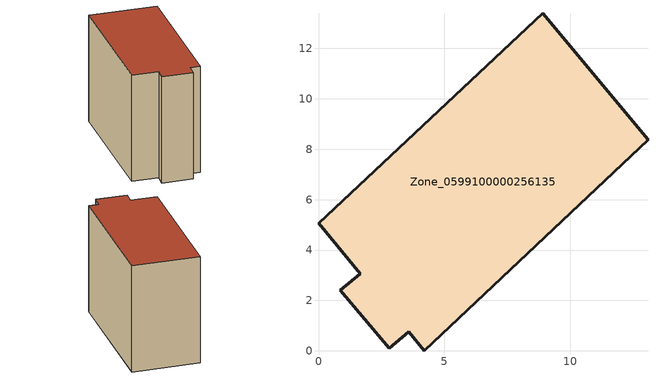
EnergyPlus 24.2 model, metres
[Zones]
Zone_0599100000256135
 floor ground (C_G): 8.9,13.4 13.08,8.37 4.2,0 3.58,0.75 2.81,0.1 0.87,2.41 1.65,3.05 0,5.06 z0
 wall outside (C_F): 1.65,3.05 0.87,2.41 2.81,0.1 3.58,0.75 4.2,0 13.08,8.37 8.9,13.4 0,5.06 1.65,3.05 z0:11.14
 roof outside (C_R): 8.9,13.4 0,5.06 1.65,3.05 0.87,2.41 2.81,0.1 3.58,0.75 4.2,0 13.08,8.37 z11.14
[BUILDING]
Pand.0599100000256135: North Axis=0; Terrain=City; Loads Convergence Tolerance Value=0.04; Temperature Convergence Tolerance Value=0.4; Solar Distribution=FullExterior; Maximum Number of Warmup Days=25; Minimum Number of Warmup Days=1
[Site:Location]
Rotterdam.The.Hague.AP_ZH_NLD Design_Conditions: Latitude=51.96; Longitude=4.45; Time Zone=1; Elevation=-4.5
[SITE:GROUNDTEMPERATURE:BUILDINGSURFACE]
18, 18, 18, 18, 18, 18, 18, 18, 18, 18, 18, 18
[MATERIAL] Thermal Absorptance=0.9; Solar Absorptance=0.7; Visible Absorptance=0.7
Name | Roughness | Thickness | Conductivity | Density | Specific Heat
G.TI.1946 | MediumSmooth | 0.15 | 1 | 540 | 1210
F.TI.1946 | Rough | 0.3 | 0.857143 | 1920 | 840
R.TI.1946 | MediumRough | 0.2 | 0.1 | 1500 | 1000
[CONSTRUCTION]
C_G: G.TI.1946
C_F: F.TI.1946
C_R: R.TI.1946
[ZONE]
Zone_0599100000256135: Type=1; Multiplier=1; Ceiling Height=Autocalculate; Volume=Autocalculate; Floor Area=autocalculate; Part of Total Floor Area=Yes
[ZONEINFILTRATION:DESIGNFLOWRATE]
Infil_Zone_0599100000256135: Zone or ZoneList or Space or SpaceList=Zone_0599100000256135; Schedule=AlwaysOn; Design Flow Rate Calculation Method=Flow/Area; Flow Rate per Floor Area=0.003; Constant Term Coefficient=1; Temperature Term Coefficient=0; Velocity Term Coefficient=0; Velocity Squared Term Coefficient=0
[HVACTEMPLATE:ZONE:IDEALLOADSAIRSYSTEM]
Zone_0599100000256135: Maximum Heating Supply Air Temperature=50; Minimum Cooling Supply Air Temperature=13; Maximum Heating Supply Air Humidity Ratio=0.0156; Minimum Cooling Supply Air Humidity Ratio=0.0077; Heating Limit=NoLimit; Cooling Limit=NoLimit; Dehumidification Control Type=ConstantSensibleHeatRatio; Cooling Sensible Heat Ratio=0.7; Dehumidification Setpoint=60; Humidification Control Type=None; Humidification Setpoint=30; Outdoor Air Method=None; Outdoor Air Flow Rate per Person=0.00944; Outdoor Air Flow Rate per Zone Floor Area=0; Outdoor Air Flow Rate per Zone=0; Demand Controlled Ventilation Type=None; Outdoor Air Economizer Type=NoEconomizer; Heat Recovery Type=None; Sensible Heat Recovery Effectiveness=0.7; Latent Heat Recovery Effectiveness=0.65
[ZONECONTROL:THERMOSTAT]
ThermostatControl_Zone_0599100000256135: Zone or ZoneList=Zone_0599100000256135; Control Type Schedule=DualSetpointControlType; Control 1=Thermostat_Zone_0599100000256135; Temperature Difference Between Cutout And Setpoint=0
[THERMOSTATSETPOINT:DUALSETPOINT]
Thermostat_Zone_0599100000256135: Heating Setpoint Temperature Schedule=HeatingSetpoint_Zone_0599100000256135; Cooling Setpoint Temperature Schedule=CoolingSetpoint_Zone_0599100000256135
[SCHEDULE:COMPACT]
HeatingSetpoint_Zone_0599100000256135: Through: 12/31, For: AllDays, Until: 24:00, 21
CoolingSetpoint_Zone_0599100000256135: Through: 12/31, For: AllDays, Until: 24:00, 24
DualSetpointControlType: Through: 12/31, For: AllDays, Until: 24:00, 4
AlwaysOn: Through: 12/31, For: AllDays, Until: 24:00, 1
